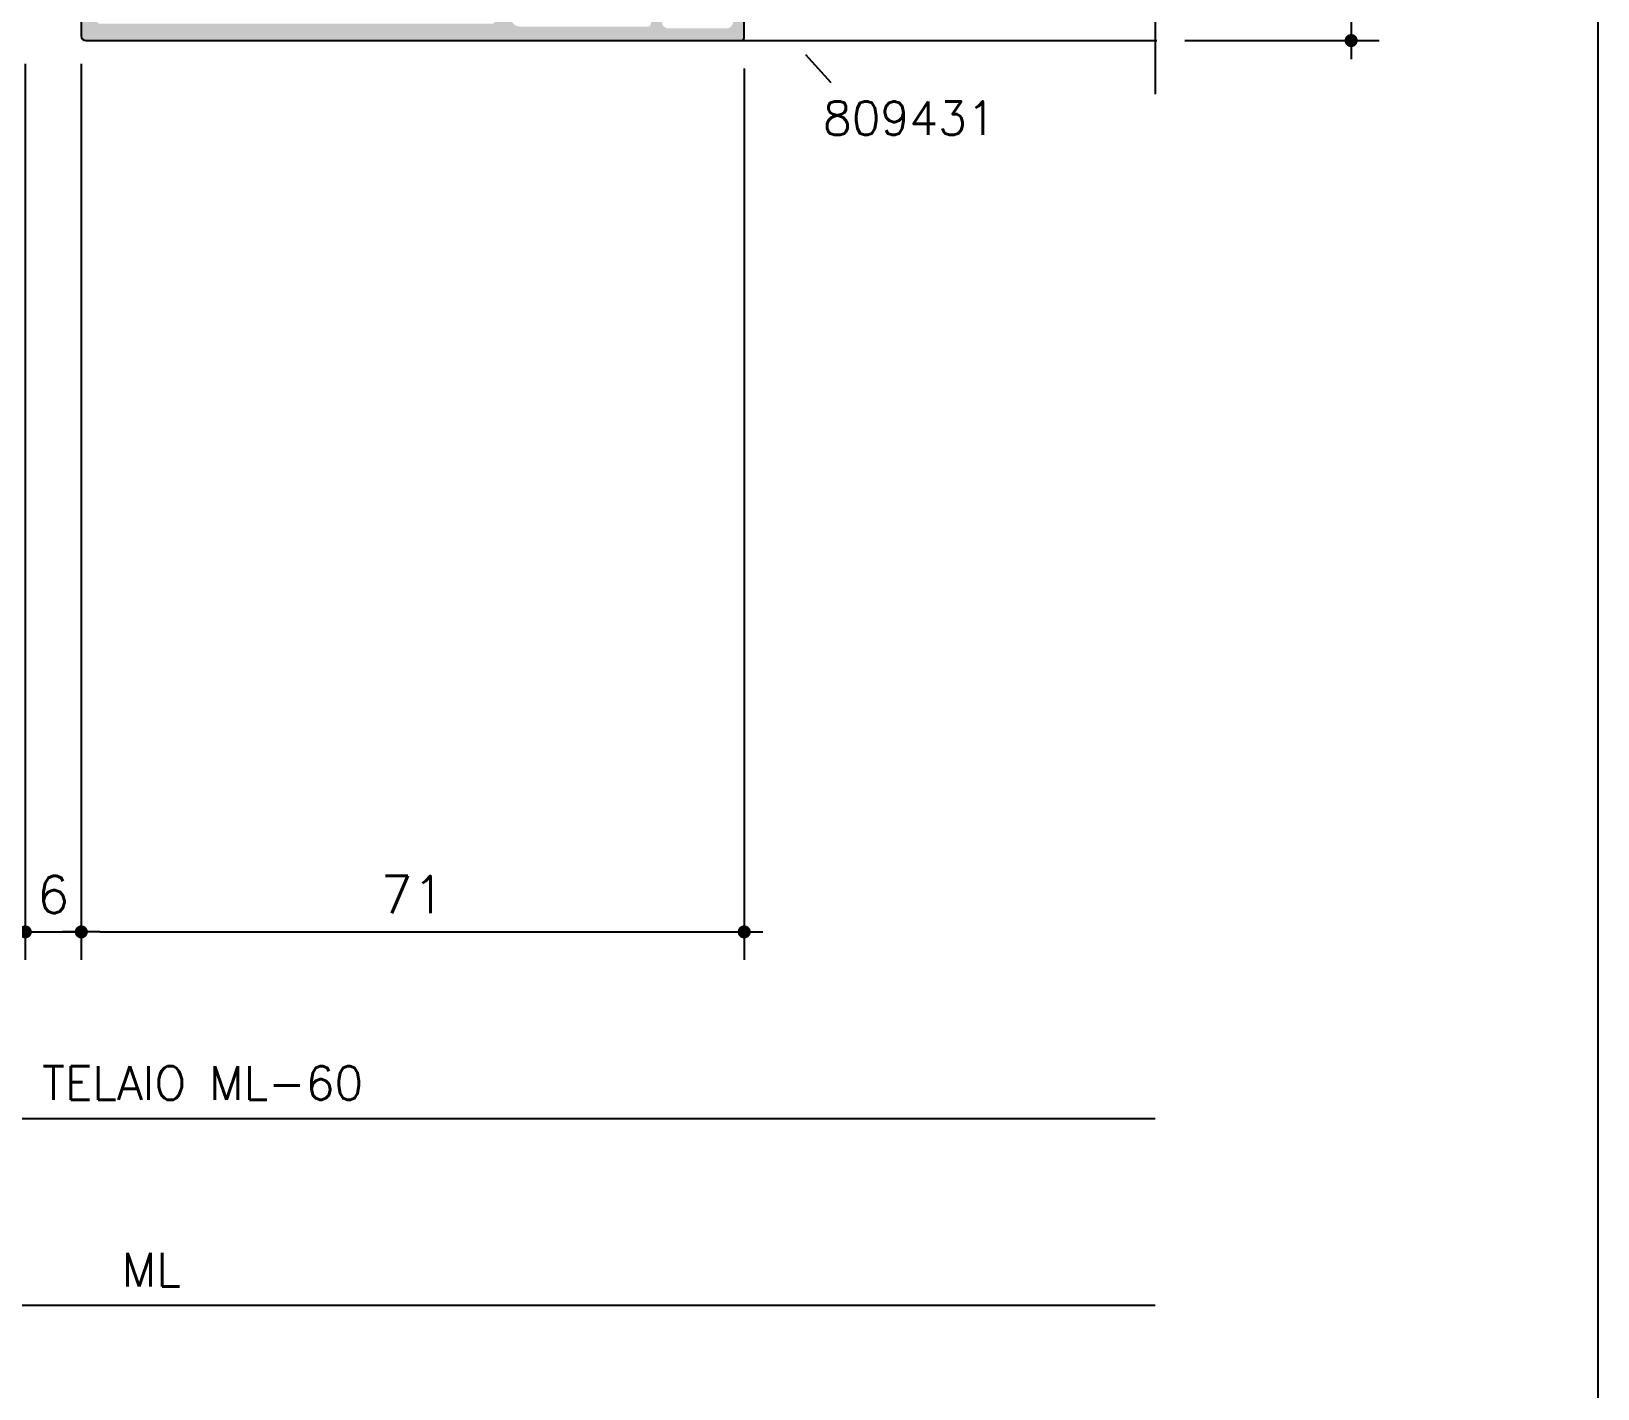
# Model space of a CAD drawing. Extents: x 0 to 1130, y -960 to 577.
# Drawn here: x 356.1 to 440, y -171.7 to -99 of the extents above; entities that cross this region are included whole.
import ezdxf

# ---------------------------------------------------------------- set-up
doc = ezdxf.new("R2010")
doc.units = 0
doc.header["$LTSCALE"] = 7.5
doc.header["$MEASUREMENT"] = 0
doc.linetypes.add('CENTER', pattern=[2, 1.25, -0.25, 0.25, -0.25])
doc.layers.get('0').update_dxf_attribs({"linetype": 'CONTINUOUS'})
doc.layers.get('DEFPOINTS').update_dxf_attribs({"linetype": 'CONTINUOUS'})
for name, color, linetype in [('ASSI', 1, 'CENTER'), ('FILL', 8, 'CONTINUOUS'), ('FINE', 7, 'CONTINUOUS'), ('GROSSA', 4, 'CONTINUOUS'), ('MARCHIO', 7, 'CONTINUOUS'), ('QUOTE', 254, 'CONTINUOUS'), ('TESTO', 2, 'CONTINUOUS')]:
    doc.layers.add(name, color=color, linetype=linetype)
doc.styles.get("Standard").update_dxf_attribs({"font": 'romans.shx'})
doc.dimstyles.new('SCALA_1-2$0', dxfattribs={"dimtxt": 2, "dimasz": 1, "dimexe": 1.5, "dimexo": 1.5, "dimgap": 1, "dimtad": 3, "dimlfac": 2, "dimdsep": 46, "dimtxsty": 'Standard', "dimblk1": 'PUNTO', "dimblk2": 'PUNTO', "dimsah": 1, "dimcen": 0, "dimclrt": 2, "dimaunit": 1, "dimadec": 0, "dimazin": 0, "dimtfac": 0.7, "dimtmove": 0, "dimatfit": 3, "dimldrblk": 'PUNTO', "dimfxl": 1, "dimtolj": 2, "dimarcsym": 0})

# ---------------------------------------------------------------- blocks, each defined once
blk = doc.blocks.new('PUNTO')
blk.add_line((-1, 0), (1, 0))
at = {"const_width": 0.35}
blk.add_lwpolyline([(-0.1750000000000114, 0, 1), (0.1750000000000114, 0, 1)], format="xyb", close=True, dxfattribs=at)
blk = doc.blocks.new('*D79')
at = {"layer": 'DEFPOINTS', "color": 0, "transparency": 16777216}
for p in [(416.2974432438364, -99.37500019412806), (313.2974432438364, -136.2500002707469), (416.2974432438364, -157.2500001941274)]:
    blk.add_point(p, dxfattribs=at)
at = {"layer": 'QUOTE', "color": 0, "lineweight": -2, "transparency": 16777216}
for p, q in [((313.2974432438364, -137.7500002707469), (313.2974432438364, -158.7500001941274)), ((314.2974432438364, -157.2500001941274), (416.2974432438364, -157.2500001941274))]:
    blk.add_line(p, q, dxfattribs=at)
at = {"layer": 'QUOTE', "color": 0, "lineweight": -2, "transparency": 16777216, "rotation": 180}
blk.add_blockref('PUNTO', (313.2974432438364, -157.2500001941274), dxfattribs=at)
at = {"layer": 'QUOTE', "color": 2, "transparency": 16777216, "insert": (365.2974432438364, -155.3500001941274), "char_height": 1.8, "attachment_point": 5}
blk.add_mtext('\\A2;TELAIO ML-60', dxfattribs=at)
blk = doc.blocks.new('_None')
blk = doc.blocks.new('*D80')
at = {"layer": 'DEFPOINTS', "color": 0, "transparency": 16777216}
for p in [(416.2974432438364, -102.3750001941281), (307.7974379462571, -166.2542606269962), (416.2974432438364, -167.2500001941274)]:
    blk.add_point(p, dxfattribs=at)
at = {"layer": 'QUOTE', "color": 0, "lineweight": -2, "transparency": 16777216}
for p, q in [((308.7974379462571, -167.2500001941274), (416.2974432438364, -167.2500001941274)), ((307.7974379462571, -167.7542606269962), (307.7974379462571, -168.7500001941274))]:
    blk.add_line(p, q, dxfattribs=at)
at = {"layer": 'QUOTE', "color": 0, "lineweight": -2, "transparency": 16777216, "rotation": 180}
blk.add_blockref('PUNTO', (307.7974379462571, -167.2500001941274), dxfattribs=at)
at = {"layer": 'QUOTE', "color": 2, "transparency": 16777216, "insert": (362.5474405950467, -165.3500001941274), "char_height": 1.8, "attachment_point": 5}
blk.add_mtext('\\A2;ML', dxfattribs=at)
blk = doc.blocks.new('*D81')
at = {"layer": 'DEFPOINTS', "color": 0, "transparency": 16777216}
for p in [(416.2974432438366, -66.25341374006891), (416.3996005313616, -99.50000027074714), (426.7995912078717, -99.50000027074714)]:
    blk.add_point(p, dxfattribs=at)
at = {"layer": 'QUOTE', "color": 0, "lineweight": -2, "transparency": 16777216}
for p, q in [((417.7974432438366, -66.25341374006891), (428.2995912078717, -66.25341374006891)), ((426.7995912078717, -67.25341374006891), (426.7995912078717, -98.50000027074714)), ((417.8996005313616, -99.50000027074714), (428.2995912078717, -99.50000027074714))]:
    blk.add_line(p, q, dxfattribs=at)
for p, rotation in [((426.7995912078717, -66.25341374006891), 90), ((426.7995912078717, -99.50000027074714), 270)]:
    blk.add_blockref('PUNTO', p, dxfattribs=dict(at, rotation=rotation))
at = {"layer": 'QUOTE', "color": 2, "transparency": 16777216, "insert": (424.7995912078716, -82.87670700540812), "char_height": 2, "attachment_point": 5, "rotation": 90}
blk.add_mtext('\\A2;66.5', dxfattribs=at)
blk = doc.blocks.new('*D87')
at = {"layer": 'DEFPOINTS', "color": 0, "transparency": 16777216}
for p in [(355.798307553184, -99.25012914015034), (313.2974432438364, -136.2500002707469), (355.798307553184, -147.2499999739426)]:
    blk.add_point(p, dxfattribs=at)
at = {"layer": 'QUOTE', "color": 0, "lineweight": -2, "transparency": 16777216}
for p, q in [((355.798307553184, -100.7501291401503), (355.798307553184, -148.7499999739426)), ((313.2974432438364, -137.7500002707469), (313.2974432438364, -148.7499999739426)), ((314.2974432438364, -147.2499999739426), (354.798307553184, -147.2499999739426))]:
    blk.add_line(p, q, dxfattribs=at)
at = {"layer": 'QUOTE', "color": 0, "lineweight": -2, "transparency": 16777216, "rotation": 180}
blk.add_blockref('PUNTO', (313.2974432438364, -147.2499999739426), dxfattribs=at)
at = {"layer": 'QUOTE', "color": 0, "lineweight": -2, "transparency": 16777216}
blk.add_blockref('PUNTO', (355.798307553184, -147.2499999739426), dxfattribs=at)
at = {"layer": 'QUOTE', "color": 2, "transparency": 16777216, "insert": (334.5478753985102, -145.2499999739426), "char_height": 2, "attachment_point": 5}
blk.add_mtext('\\A2;85', dxfattribs=at)
blk = doc.blocks.new('*D88')
at = {"layer": 'DEFPOINTS', "color": 0, "transparency": 16777216}
for p in [(355.798307553184, -99.25012914015034), (358.7974432438361, -99.25000027074708), (358.7974432438361, -147.2499999739426)]:
    blk.add_point(p, dxfattribs=at)
at = {"layer": 'QUOTE', "color": 0, "lineweight": -2, "transparency": 16777216}
for p, q in [((355.798307553184, -100.7501291401503), (355.798307553184, -148.7499999739426)), ((358.7974432438361, -100.7500002707471), (358.7974432438361, -148.7499999739426)), ((354.798307553184, -147.2499999739426), (353.798307553184, -147.2499999739426)), ((355.798307553184, -147.2499999739426), (358.7974432438361, -147.2499999739426)), ((359.7974432438361, -147.2499999739426), (360.7974432438361, -147.2499999739426))]:
    blk.add_line(p, q, dxfattribs=at)
blk.add_blockref('PUNTO', (355.798307553184, -147.2499999739426), dxfattribs=at)
at = {"layer": 'QUOTE', "color": 0, "lineweight": -2, "transparency": 16777216, "rotation": 180}
blk.add_blockref('PUNTO', (358.7974432438361, -147.2499999739426), dxfattribs=at)
at = {"layer": 'QUOTE', "color": 2, "transparency": 16777216, "insert": (357.2978753985101, -145.2499999739426), "char_height": 2, "attachment_point": 5}
blk.add_mtext('\\A2;6', dxfattribs=at)
blk = doc.blocks.new('*D89')
at = {"layer": 'DEFPOINTS', "color": 0, "transparency": 16777216}
for p in [(358.7974432438361, -99.25000027074708), (394.2974432438359, -99.50000027074708), (394.2974432438359, -147.2499999739426)]:
    blk.add_point(p, dxfattribs=at)
at = {"layer": 'QUOTE', "color": 0, "lineweight": -2, "transparency": 16777216}
for p, q in [((358.7974432438361, -100.7500002707471), (358.7974432438361, -148.7499999739426)), ((394.2974432438359, -101.0000002707471), (394.2974432438359, -148.7499999739426)), ((359.7974432438361, -147.2499999739426), (393.2974432438359, -147.2499999739426))]:
    blk.add_line(p, q, dxfattribs=at)
at = {"layer": 'QUOTE', "color": 0, "lineweight": -2, "transparency": 16777216, "rotation": 180}
blk.add_blockref('PUNTO', (358.7974432438361, -147.2499999739426), dxfattribs=at)
at = {"layer": 'QUOTE', "color": 0, "lineweight": -2, "transparency": 16777216}
blk.add_blockref('PUNTO', (394.2974432438359, -147.2499999739426), dxfattribs=at)
at = {"layer": 'QUOTE', "color": 2, "transparency": 16777216, "insert": (376.547443243836, -145.2499999739426), "char_height": 2, "attachment_point": 5}
blk.add_mtext('\\A2;71', dxfattribs=at)

msp = doc.modelspace()

# ---------------------------------------------------------------- hatches: boundary and pattern name
at = {"layer": 'FILL'}
h = msp.add_hatch(color=256, dxfattribs=at)
edge = h.paths.add_edge_path(flags=16)
edge.add_arc((363.2119869420862, -68.25000027074663), 0.15, 194.9999999999607, 269.9999999999566)
edge.add_line((363.211986942086, -68.40000027074672), (363.5468878938896, -68.40000027074672))
edge.add_arc((363.5468878938891, -68.25000027074685), 0.1499999999998636, 270.0000000000868, 360.0000000000869)
edge.add_line((363.6968878938892, -68.25000027074663), (363.6968878938892, -67.30000027074658))
edge.add_arc((363.8468878938888, -67.3000002707467), 0.1499999999999631, 89.99999999995123, 179.9999999999566, ccw=False)
edge.add_line((363.8468878938893, -67.15000027074672), (378.9468878938892, -67.15000027074672))
edge.add_arc((378.9468878938892, -67.3000002707467), 0.1500000000000057, 0, 90, ccw=False)
edge.add_line((379.0968878938893, -67.3000002707467), (379.0968878938893, -77.39938679848791))
edge.add_line((379.0968878938893, -77.39938679848791), (379.8974432438361, -77.6138949580025))
edge.add_line((379.8974432438358, -77.6138949580025), (379.8974432438358, -79.00000027074674))
edge.add_arc((380.1474432438358, -79.00000027074663), 0.2500000000000853, 180.0000000000196, 270.0000000000326)
edge.add_line((380.1474432438363, -79.25000027074674), (381.2974432438361, -79.25000027074663))
edge.add_arc((381.2974432438359, -79.4000002707466), 0.1500000000000057, -3.26281224261038e-11, 89.99999999994583, ccw=False)
edge.add_line((381.447443243836, -79.40000027074672), (381.447443243836, -80.4476704113685))
edge.add_arc((381.2974432438359, -80.44767041136862), 0.1500000000000057, -89.99999999994583, 3.26281224261038e-11, ccw=False)
edge.add_line((381.2974432438359, -80.5976704113686), (379.4468878938892, -80.5976704113686))
edge.add_arc((379.4468878938892, -80.94767041136862), 0.3499999999999943, 90.00000000000463, 180.0000000000047)
edge.add_line((379.0968878938893, -80.94767041136862), (379.0968878938893, -82.70000027074678))
edge.add_arc((378.9468878938892, -82.70000027074678), 0.1499999999999773, -90, 0, ccw=False)
edge.add_line((378.9468878938892, -82.85000027074676), (363.8468878938893, -82.85000027074699))
edge.add_arc((363.8468878938891, -82.7000002707469), 0.1500000000000625, 179.9999999999891, 270.0000000000054, ccw=False)
edge.add_line((363.6968878938892, -82.7000002707469), (363.6968878938892, -81.75000027074685))
edge.add_arc((363.5468878938891, -81.75000027074663), 0.1499999999998636, 359.9999999999131, 449.9999999999132)
edge.add_line((363.5468878938896, -81.60000027074676), (363.2119869420862, -81.60000027074676))
edge.add_arc((363.2119869420862, -81.75000027074674), 0.1500000000000057, 90.00000000004343, 165.0000000000393)
edge.add_line((363.0670980681427, -81.71117741398149), (362.7917412290969, -82.73882312751226))
edge.add_arc((362.6468523551537, -82.7000002707469), 0.1499999999998922, 269.99999999998914, 344.9999999999833, ccw=False)
edge.add_line((362.6468523551537, -82.85000027074676), (359.8979985937824, -82.85000027074699))
edge.add_arc((359.8979985937824, -82.7000002707469), 0.1500000000000057, 180.0000000000109, 270.0000000000054, ccw=False)
edge.add_line((359.7479985937825, -82.7000002707469), (359.7479985937823, -80.9476704113685))
edge.add_arc((359.3979985937822, -80.94767041136862), 0.3499999999999943, 4.652697134026705e-12, 90)
edge.add_line((359.3979985937822, -80.5976704113686), (356.5974432438356, -80.5976704113686))
edge.add_arc((356.5974432438356, -80.44767041136862), 0.1500000000000057, 180.0000000000109, 270.0000000000054, ccw=False)
edge.add_line((356.4474432438356, -80.44767041136862), (356.4474432438356, -67.30000027074658))
edge.add_arc((356.5974432438356, -67.30000027074658), 0.1500000000000199, 90.0000000000054, 180.0000000000109, ccw=False)
edge.add_line((356.5974432438356, -67.1500002707466), (362.6468523551539, -67.15000027074672))
edge.add_arc((362.6468523551537, -67.30000027074658), 0.1499999999998636, 15.000000000008981, 90.00000000002171, ccw=False)
edge.add_line((362.7917412290969, -67.26117741398122), (363.0670980681427, -68.28882312751199))
edge = h.paths.add_edge_path()
edge.add_line((380.197443243836, -81.80000027074749), (380.197443243836, -81.6500002707474))
edge.add_arc((380.3474432438356, -81.6500002707474), 0.1499999999998636, 90, 180, ccw=False)
edge.add_line((380.3474432438356, -81.50000027074753), (382.3646005313612, -81.50000027074753))
edge.add_arc((382.5060218875988, -81.55000027074749), 0.1499999999999834, 19.471220634497627, 160.5287793655025, ccw=False)
edge.add_line((382.6474432438358, -81.50000027074753), (382.6474432438358, -81.51914116130416))
edge.add_arc((382.3474432438359, -81.51914116130439), 0.3000000000000682, -32.40172067704111, 5.4285465012071654e-11, ccw=False)
edge.add_line((382.600736793871, -81.67989680665079), (382.0587051889302, -82.53394525484367))
edge.add_line((382.0587051889302, -82.53394525484356), (381.9144944117847, -82.52789669398936))
edge.add_arc((381.9103038458998, -82.62780885119554), 0.1000000000000201, 87.59827932291405, 207.5982793229115)
edge.add_line((381.82168209667, -82.6741357932861), (381.8951467331337, -82.81467096129342))
edge.add_arc((382.2496337300527, -82.62936319293141), 0.399999999999929, 207.5982793228842, 252.5982793228868)
edge.add_line((382.1300059503042, -83.01105573191063), (383.0903403302191, -83.31203795700873))
edge.add_arc((383.1352007476248, -83.16890325489152), 0.1499999999999461, 252.598279322908, 360.0000000000109)
edge.add_line((383.2852007476249, -83.1689032548914), (383.2852007476249, -82.39335616811417))
edge.add_arc((383.1852032055651, -82.39265503900987), 0.0999999999999522, 359.5982793229086, 420.3673421366811)
edge.add_arc((383.3088125523993, -82.17535172708114), 0.1500000000000135, 162.5982793228698, 240.3673421366588, ccw=False)
edge.add_line((383.165677850282, -82.13049130967539), (383.2974432438359, -81.63059469637454))
edge.add_line((383.2974432438359, -81.63059469637443), (383.2974432438359, -80.74767041136869))
edge.add_arc((383.1474432438358, -80.74767041136869), 0.1500000000001194, 1.085629331272016e-11, 89.99999999998914)
edge.add_line((383.1474432438358, -80.5976704113686), (382.6974432438358, -80.5976704113686))
edge.add_arc((382.6974432438358, -80.44767041136862), 0.1500000000000341, 180.0000000000217, 270.00000000002166, ccw=False)
edge.add_line((382.5474432438359, -80.44767041136862), (382.5474432438359, -79.40000027074672))
edge.add_arc((382.697443243836, -79.40000027074672), 0.1500000000000909, 90, 180, ccw=False)
edge.add_line((382.697443243836, -79.25000027074663), (383.1474432438361, -79.25000027074663))
edge.add_arc((383.1474432438361, -79.10000027074665), 0.1499999999999773, 269.9999999999566, 359.9999999999566)
edge.add_line((383.2974432438359, -79.10000027074676), (383.2974432438359, -76.90000027074672))
edge.add_arc((382.8974432438361, -76.90000027074683), 0.3999999999999773, 1.628443996909413e-11, 90.00000000001629)
edge.add_line((382.8974432438358, -76.50000027074685), (382.6974432438358, -76.50000027074685))
edge.add_arc((382.6974432438358, -76.65000027074683), 0.1499999999999773, 89.99999999995657, 179.9999999999566)
edge.add_line((382.5474432438359, -76.65000027074672), (382.5474432438359, -78.20000027074667))
edge.add_arc((382.3974432438358, -78.20000027074678), 0.1499999999999773, -89.99999999995657, 4.3428372009657323e-11, ccw=False)
edge.add_line((382.3974432438358, -78.35000027074676), (380.9474432438358, -78.35000027074676))
edge.add_arc((380.947443243836, -78.20000027074667), 0.1500000000000909, 180, 270, ccw=False)
edge.add_line((380.7974432438359, -78.20000027074667), (380.7974432438359, -76.65000027074683))
edge.add_arc((380.6474432438358, -76.65000027074683), 0.1500000000000341, 2.171258662545267e-11, 90.0000000000217)
edge.add_line((380.6474432438358, -76.50000027074685), (380.1468878938895, -76.50000027074685))
edge.add_arc((380.1468878938892, -76.35000027074676), 0.1500000000000341, 180.0000000000217, 270.00000000002166, ccw=False)
edge.add_line((379.9968878938894, -76.35000027074688), (379.9968878938894, -67.40000027074672))
edge.add_arc((380.2468878938894, -67.40000027074672), 0.25, 90, 180, ccw=False)
edge.add_line((380.2468878938894, -67.15000027074672), (382.3974432438361, -67.15000027074672))
edge.add_arc((382.3974432438358, -67.30000027074658), 0.1499999999998636, 0, 90, ccw=False)
edge.add_line((382.5474432438359, -67.30000027074658), (382.5474432438359, -68.10000027074676))
edge.add_arc((382.6974432438358, -68.10000027074665), 0.1499999999999773, 180.0000000000434, 270.0000000000434)
edge.add_line((382.697443243836, -68.25000027074663), (382.8974432438361, -68.25000027074663))
edge.add_arc((382.8974432438361, -67.85000027074665), 0.3999999999999773, 269.9999999999837, 359.9999999999837)
edge.add_line((383.2974432438359, -67.85000027074676), (383.2974432438359, -66.40000027074683))
edge.add_arc((383.1474432438358, -66.40000027074683), 0.1500000000000057, 1.085629331272839e-11, 90.00000000001086)
edge.add_line((383.1474432438358, -66.25000027074685), (346.5474432438359, -66.25000027074663))
edge.add_arc((346.5474432438359, -66.50000027074663), 0.25, 90, 180)
edge.add_line((346.2974432438359, -66.50000027074663), (346.2974432438359, -68.35000027074653))
edge.add_arc((346.447443243836, -68.35000027074653), 0.1500000000000341, 180, 270)
edge.add_line((346.447443243836, -68.50000027074663), (347.197443243836, -68.50000027074663))
edge.add_arc((347.197443243836, -68.1500002707466), 0.3500000000000227, 269.9999999999791, 359.9999999999814)
edge.add_arc((347.3974432438358, -68.15000027074672), 0.1500000000000909, 0, 90)
edge.add_line((347.3974432438358, -68.00000027074663), (347.0474432438359, -68.00000027074663))
edge.add_arc((347.0474432438359, -67.85000027074653), 0.1500000000000909, 180, 270, ccw=False)
edge.add_line((346.8974432438358, -67.85000027074653), (346.8974432438358, -67.2500002707464))
edge.add_arc((347.2474432438357, -67.2500002707464), 0.3499999999999091, 90, 180, ccw=False)
edge.add_line((347.2474432438357, -66.90000027074649), (350.3474432438356, -66.90000027074649))
edge.add_arc((350.3474432438356, -67.25000027074663), 0.3500000000001364, 0, 90, ccw=False)
edge.add_line((350.697443243836, -67.25000027074663), (350.697443243836, -67.85000027074676))
edge.add_arc((350.5474432438359, -67.85000027074676), 0.1499999999998636, -90, 0, ccw=False)
edge.add_line((350.5474432438359, -68.00000027074663), (350.1974432438358, -68.00000027074663))
edge.add_arc((350.197443243836, -68.15000027074649), 0.149999999999892, 90.00000000001086, 179.9999999999891)
edge.add_arc((350.3974432438358, -68.1500002707466), 0.3499999999999801, 179.9999999999721, 269.9999999999884)
edge.add_line((350.3974432438358, -68.50000027074663), (351.1474432438358, -68.50000027074663))
edge.add_arc((351.1474432438358, -68.35000027074653), 0.1500000000000909, 270, 360)
edge.add_line((351.2974432438359, -68.35000027074653), (351.2974432438359, -67.30000027074658))
edge.add_arc((351.447443243836, -67.30000027074658), 0.1499999999998636, 90, 180, ccw=False)
edge.add_line((351.447443243836, -67.15000027074672), (355.0474432438364, -67.15000027074672))
edge.add_arc((355.0474432438361, -67.65000027074672), 0.5, 0, 90.00000000000159, ccw=False)
edge.add_line((355.5474432438361, -67.65000027074672), (355.5474432438355, -81.63059469637398))
edge.add_line((355.5474432438355, -81.63059469637398), (355.6792086373894, -82.13049130967539))
edge.add_arc((355.5360739352723, -82.17535172708114), 0.1500000000000208, -60.36734213665409, 17.401720677128594, ccw=False)
edge.add_arc((355.6596832821065, -82.39265503900987), 0.09999999999994329, 119.6326578633189, 180.4017206770914)
edge.add_line((355.5596857400469, -82.39335616811428), (355.5596857400469, -83.16890325489152))
edge.add_arc((355.7096857400466, -83.16890325489152), 0.1499999999999488, 179.9999999999891, 287.401720677092)
edge.add_line((355.7545461574523, -83.31203795700873), (356.7148805373672, -83.01105573191063))
edge.add_arc((356.5952527576187, -82.62936319293141), 0.3999999999999496, 287.401720677112, 332.4017206771132)
edge.add_line((356.9497397545379, -82.81467096129342), (357.0232043910019, -82.6741357932861))
edge.add_arc((356.9345826417721, -82.62780885119554), 0.1000000000000089, 332.4017206770778, 452.4017206770779)
edge.add_line((356.9303920758871, -82.52789669398948), (356.7861812987414, -82.53394525484367))
edge.add_line((356.7861812987417, -82.53394525484367), (356.2441496938011, -81.67989680665079))
edge.add_arc((356.4974432438357, -81.51914116130405), 0.3000000000001614, 180.0000000000163, 212.4017206771137, ccw=False)
edge.add_line((356.1974432438356, -81.51914116130416), (356.1974432438356, -81.50000027074753))
edge.add_arc((356.3388646000731, -81.55000027074749), 0.1499999999999834, 19.471220634497627, 160.5287793655025, ccw=False)
edge.add_line((356.4802859563101, -81.50000027074753), (358.4474432438358, -81.50000027074753))
edge.add_line((358.447443243836, -81.50000027074753), (358.497443243836, -81.50000027074753))
edge.add_arc((358.4974432438357, -81.6500002707474), 0.1499999999998636, 0, 90, ccw=False)
edge.add_line((358.6474432438358, -81.6500002707474), (358.6474432438361, -81.80000027074749))
edge.add_line((358.6474432438358, -81.80000027074749), (358.185563028484, -82.60000027074744))
edge.add_arc((358.2721655688624, -82.65000027074751), 0.100000000000091, 149.9999999999661, 229.9999999999754)
edge.add_line((358.2078868078938, -82.72660471505941), (359.3856995317165, -83.71490693721472))
edge.add_arc((359.4821176731696, -83.60000027074676), 0.1500000000000061, 230.0000000000135, 270.0000000000054)
edge.add_line((359.4821176731696, -83.75000027074685), (379.3627688145023, -83.75000027074685))
edge.add_arc((379.3627688145023, -83.60000027074688), 0.1500000000000057, 269.9999999999891, 309.9999999999823)
edge.add_line((379.4591869559554, -83.71490693721472), (380.636999679778, -82.72660471505941))
edge.add_arc((380.5727209188092, -82.65000027074763), 0.09999999999994862, 310.0000000000415, 390.0000000001554)
edge.add_line((380.6593234591874, -82.60000027074744), (380.1974432438358, -81.80000027074749))
edge = h.paths.add_edge_path(flags=16)
edge.add_line((380.9474432438358, -94.45000027074747), (380.9474432438362, -98.45000027074667))
edge.add_arc((380.7974432438359, -98.45000027074667), 0.1500000000000625, 269.99999999998914, 359.99999999998914, ccw=False)
edge.add_line((380.7974432438359, -98.60000027074676), (359.7974432438359, -98.60000027074676))
edge.add_arc((359.7974432438359, -98.45000027074667), 0.1500000000000625, 180.0000000000109, 270.00000000001086, ccw=False)
edge.add_line((359.6474432438358, -98.45000027074678), (359.6474432438356, -94.45000027074747))
edge.add_arc((359.7974432438359, -94.45000027074747), 0.1500000000000057, 90, 180.0000000000109, ccw=False)
edge.add_line((359.7974432438359, -94.30000027074749), (380.7974432438359, -94.30000027074749))
edge.add_arc((380.7974432438357, -94.45000027074747), 0.1500000000000057, 0, 90, ccw=False)
edge = h.paths.add_edge_path()
edge.add_line((353.4474432438353, -95.12500027074731), (358.6474432438358, -95.12500027074731))
edge.add_arc((358.6474432438358, -95.27500027074717), 0.1499999999999204, -2.1714186004828662e-11, 89.99999999997829, ccw=False)
edge.add_line((358.7974432438355, -95.27500027074717), (358.7974432438359, -99.25000027074708))
edge.add_arc((359.0474432438361, -99.25000027074708), 0.25, 180.0000000000065, 270)
edge.add_line((359.0474432438361, -99.50000027074708), (394.1474432438361, -99.50000027074708))
edge.add_arc((394.1474432438361, -99.35000027074699), 0.1500000000000341, 269.9999999999783, 359.9999999999783)
edge.add_line((394.2974432438359, -99.3500002707471), (394.2974432438359, -97.40000027074706))
edge.add_arc((394.1474432438361, -97.40000027074706), 0.1500000000000341, 2.171258662545267e-11, 90.0000000000217)
edge.add_line((394.1474432438358, -97.25000027074708), (393.3974432438358, -97.25000027074708))
edge.add_arc((393.3974432438361, -97.60000027074699), 0.3499999999999375, 90.00000000000463, 180.0000000000047)
edge.add_arc((393.197443243836, -97.60000027074699), 0.1500000000000341, 180.0000000000217, 270.0000000000217)
edge.add_line((393.197443243836, -97.75000027074708), (393.5474432438359, -97.75000027074708))
edge.add_arc((393.5474432438361, -97.90000027074706), 0.1500000000000341, 1.0913936421275139e-11, 90.00000000002171, ccw=False)
edge.add_line((393.697443243836, -97.90000027074706), (393.697443243836, -98.50000027074708))
edge.add_arc((393.3474432438361, -98.50000027074708), 0.3499999999999375, -89.99999999999528, 1.3983481039758772e-11, ccw=False)
edge.add_line((393.3474432438361, -98.8500002707471), (390.2474432438362, -98.8500002707471))
edge.add_arc((390.2474432438362, -98.50000027074697), 0.3500000000000796, 180.0000000000093, 270.0000000000093, ccw=False)
edge.add_line((389.8974432438363, -98.50000027074708), (389.8974432438363, -97.90000027074706))
edge.add_arc((390.0474432438361, -97.90000027074694), 0.1499999999999204, 90.00000000002171, 180.0000000000217, ccw=False)
edge.add_line((390.0474432438359, -97.75000027074708), (390.3974432438381, -97.75000027074708))
edge.add_arc((390.3974432438381, -97.60000027074699), 0.1500000000000625, 269.9999999999891, 360.0000000000109)
edge.add_arc((390.1974432438374, -97.60000027074813), 0.3500000000010743, 2.00065976762531e-10, 90.00000000018146)
edge.add_line((390.197443243836, -97.25000027074708), (388.697443243836, -97.25000027074708))
edge.add_arc((388.697443243836, -97.40000027074706), 0.1500000000000341, 89.99999999997829, 179.9999999999783)
edge.add_line((388.5474432438359, -97.40000027074706), (388.5474432438359, -97.6000002707471))
edge.add_arc((388.697443243836, -97.60000027074699), 0.1500000000000625, 180.0000000000109, 270.0000000000109)
edge.add_line((388.697443243836, -97.75000027074708), (389.1474432438358, -97.75000027074708))
edge.add_arc((389.1474432438358, -97.90000027074717), 0.1500000000000625, 1.0913936421275139e-11, 90.00000000001091, ccw=False)
edge.add_line((389.2974432438359, -97.90000027074706), (389.2974432438359, -98.60000027074688))
edge.add_arc((389.1474432438358, -98.60000027074688), 0.1500000000000625, 269.99999999998914, 359.99999999998914, ccw=False)
edge.add_line((389.1474432438358, -98.75000027074697), (382.2974432438359, -98.75000027074685))
edge.add_arc((382.2974432438361, -98.25000027074674), 0.5000000000000568, 180.0000000000065, 269.99999999999346, ccw=False)
edge.add_line((381.7974432438359, -98.25000027074685), (381.7974432438355, -94.65000027074751))
edge.add_arc((381.9474432438356, -94.65000027074751), 0.1500000000000341, 89.99999999997829, 179.9999999999783, ccw=False)
edge.add_line((381.9474432438356, -94.50000027074753), (383.1474432438358, -94.50000027074753))
edge.add_arc((383.1474432438358, -94.35000027074744), 0.1500000000000057, 270, 360)
edge.add_line((383.2974432438359, -94.35000027074744), (383.2974432438359, -93.36940584512053))
edge.add_line((383.2974432438359, -93.36940584512053), (383.165677850282, -92.86950923181968))
edge.add_arc((383.3088125523991, -92.82464881441393), 0.1500000000000072, 119.6326578633412, 197.4017206771302, ccw=False)
edge.add_arc((383.1852032055649, -92.60734550248509), 0.09999999999994329, 299.6326578633189, 360.4017206770914)
edge.add_line((383.2852007476245, -92.60664437338079), (383.2852007476245, -91.83109728660355))
edge.add_arc((383.1352007476246, -91.83109728660344), 0.1499999999999488, 359.9999999999891, 467.401720677092)
edge.add_line((383.0903403302191, -91.68796258448634), (382.1300059503042, -91.98894480958444))
edge.add_arc((382.2496337300527, -92.37063734856355), 0.3999999999999225, 107.4017206771132, 152.4017206771158)
edge.add_line((381.8951467331335, -92.18532958020165), (381.8216820966697, -92.32586474820897))
edge.add_arc((381.9103038458998, -92.37219169029953), 0.09999999999999626, 152.4017206770741, 272.401720677086)
edge.add_line((381.9144944117843, -92.4721038475056), (382.0587051889297, -92.4660552866514))
edge.add_line((382.0587051889297, -92.4660552866514), (382.6007367938705, -93.32010373484428))
edge.add_arc((382.3474432438356, -93.48085938019057), 0.3000000000000714, -5.4285465012071654e-11, 32.40172067704111, ccw=False)
edge.add_line((382.6474432438358, -93.4808593801909), (382.6474432438358, -93.50000027074753))
edge.add_arc((382.5060218875983, -93.45000027074747), 0.1499999999999834, 199.4712206344975, 340.52877936550243, ccw=False)
edge.add_line((382.3646005313612, -93.50000027074753), (380.3474432438359, -93.50000027074753))
edge.add_arc((380.3474432438356, -93.35000027074744), 0.1500000000000341, 180.0000000000217, 270.00000000002166, ccw=False)
edge.add_line((380.1974432438356, -93.35000027074756), (380.1974432438356, -93.2401926496122))
edge.add_arc((380.3474432438356, -93.24019264961254), 0.1500000000001194, 149.9999999998954, 179.9999999998914, ccw=False)
edge.add_line((380.217539433268, -93.16519264961215), (380.6593234591874, -92.4000002707474))
edge.add_arc((380.572720918809, -92.35000027074744), 0.0999999999999707, 330.0000000000203, 449.9999999999837)
edge.add_line((380.572720918809, -92.25000027074753), (379.9953706496194, -92.25000027074753))
edge.add_arc((379.9953706496194, -92.75000027074753), 0.5, 89.99999999999675, 150.0000000000011)
edge.add_line((379.5623579477274, -92.50000027074753), (379.1293452458353, -93.25000027074753))
edge.add_arc((378.6963325439428, -93.00000027074753), 0.499999999999988, 270, 330.00000000000676, ccw=False)
edge.add_line((378.6963325439428, -93.50000027074753), (360.148553943729, -93.50000027074753))
edge.add_arc((360.1485539437292, -93.00000027074753), 0.5, 210.0000000000078, 270, ccw=False)
edge.add_line((359.7155412418369, -93.25000027074753), (359.2825285399445, -92.50000027074742))
edge.add_arc((358.8495158380524, -92.75000027074776), 0.5000000000002712, 30.00000000002343, 90.00000000001629)
edge.add_line((358.849515838052, -92.25000027074753), (358.2721655688624, -92.25000027074753))
edge.add_arc((358.2721655688626, -92.35000027074744), 0.09999999999999432, 90.00000000003257, 209.9999999999856)
edge.add_line((358.185563028484, -92.40000027074751), (358.6273470544033, -93.16519264961215))
edge.add_arc((358.4974432438357, -93.24019264961254), 0.1500000000002165, 9.771383702172898e-11, 30.000000000097714, ccw=False)
edge.add_line((358.6474432438358, -93.2401926496122), (358.6474432438358, -93.35000027074744))
edge.add_arc((358.497443243836, -93.35000027074744), 0.1500000000000341, 269.9999999999783, 359.9999999999783, ccw=False)
edge.add_line((358.4974432438357, -93.50000027074753), (356.4802859563104, -93.50000027074753))
edge.add_arc((356.3388646000731, -93.45000027074747), 0.1499999999999834, 199.4712206344975, 340.52877936550243, ccw=False)
edge.add_line((356.197443243836, -93.50000027074753), (356.197443243836, -93.4808593801909))
edge.add_arc((356.4974432438362, -93.48085938019102), 0.3000000000001819, 147.5982793228831, 179.9999999999783, ccw=False)
edge.add_line((356.2441496938013, -93.32010373484428), (356.7861812987419, -92.4660552866514))
edge.add_line((356.7861812987417, -92.4660552866514), (356.9303920758873, -92.4721038475056))
edge.add_arc((356.9345826417723, -92.37219169029953), 0.1000000000000195, 267.5982793229222, 387.5982793229221)
edge.add_line((357.0232043910019, -92.32586474820897), (356.9497397545379, -92.18532958020165))
edge.add_arc((356.5952527576192, -92.37063734856355), 0.399999999999929, 27.59827932288415, 72.59827932288678)
edge.add_line((356.7148805373677, -91.98894480958444), (355.7545461574528, -91.68796258448634))
edge.add_arc((355.709685740047, -91.83109728660344), 0.1499999999999418, 72.59827932291317, 180.0000000000109)
edge.add_line((355.5596857400469, -91.83109728660355), (355.5596857400469, -92.60664437338079))
edge.add_arc((355.6596832821067, -92.60734550248509), 0.0999999999999522, 179.5982793229086, 240.3673421366811)
edge.add_arc((355.5360739352725, -92.82464881441393), 0.1500000000000206, -17.40172067712848, 60.36734213665409, ccw=False)
edge.add_line((355.6792086373898, -92.86950923181968), (355.5474432438359, -93.36940584512087))
edge.add_line((355.5474432438359, -93.36940584512087), (355.5474432438359, -94.17500027074726))
edge.add_arc((355.3974432438358, -94.17500027074726), 0.1500000000000057, 270, 359.99999999998914, ccw=False)
edge.add_line((355.3974432438358, -94.32500027074724), (353.4474432438351, -94.32500027074735))
edge.add_arc((353.4474432438353, -94.47500027074733), 0.1500000000000057, 90, 180)
edge.add_line((353.2974432438355, -94.47500027074733), (353.2974432438355, -94.97500027074733))
edge.add_arc((353.4474432438353, -94.97500027074722), 0.1500000000000057, 180.0000000000109, 269.9999999999946)

# ---------------------------------------------------------------- linework, layer by layer
at = {"layer": 'ASSI'}
msp.add_line((416.2974432438361, -64.12500019412772), (416.2974432438364, -102.3750001941281), dxfattribs=at)
at = {"layer": 'FINE'}
msp.add_line((394.1474432438358, -99.50000027074708), (416.3996005313613, -99.50000027074708), dxfattribs=at)
at = {"layer": 'GROSSA'}
msp.add_lwpolyline([(358.7974432438355, -95.27500027074717), (358.7974432438361, -99.25000027074708, 0.4142135623730534), (359.0474432438361, -99.50000027074708), (394.1474432438358, -99.50000027074708, 0.4142135623730396), (394.2974432438359, -99.3500002707471), (394.2974432438359, -97.40000027074706, 0.414213562373095)], format="xyb", dxfattribs=at)
at = {"layer": 'MARCHIO'}
msp.add_lwpolyline([(230, -320), (230, -23), (440, -23), (440, -320)], close=True, dxfattribs=at)
at = {"layer": 'QUOTE'}
msp.add_line((397.5881762468259, -100.2437679543978), (398.9339717394212, -101.7412275400297), dxfattribs=at)

# ---------------------------------------------------------------- texts
at = {"layer": 'TESTO'}
msp.add_text('809431', height=1.8, dxfattribs=at).set_placement((398.509541419704, -104.5553653587972))

# ---------------------------------------------------------------- dimensions: what is measured, and where the dimension line sits
at = {"layer": 'QUOTE'}
dim = msp.add_linear_dim(base=(426.7995912078717, -99.50000027074714), p1=(416.2974432438364, -66.25341374006888), p2=(416.3996005313613, -99.50000027074708), angle=90, dimstyle='SCALA_1-2$0', override={"dimdec": 1}, dxfattribs=at)
dim.commit()
dim.dimension.update_dxf_attribs({"geometry": '*D81', "text_midpoint": (424.7995912078716, -82.87670700540812)})
for base, p1, p2, picture, middle in [((355.798307553184, -147.2499999739426), (313.2974432438364, -136.2500002707469), (355.798307553184, -99.25012914015034), '*D87', (334.5478753985102, -145.2499999739426)), ((394.2974432438359, -147.2499999739426), (358.7974432438361, -99.25000027074708), (394.2974432438359, -99.50000027074708), '*D89', (376.547443243836, -145.2499999739426))]:
    dim = msp.add_linear_dim(base=base, p1=p1, p2=p2, dimstyle='SCALA_1-2$0', dxfattribs=at)
    dim.commit()
    dim.dimension.update_dxf_attribs({"geometry": picture, "text_midpoint": middle})
for base, p1, p2, text, picture, middle in [((416.2974432438364, -157.2500001941274), (313.2974432438364, -136.2500002707469), (416.2974432438364, -99.37500019412806), 'TELAIO ML-60', '*D79', (365.2974432438364, -155.3500001941274)), ((416.2974432438364, -167.2500001941274), (307.7974379462571, -166.2542606269962), (416.2974432438364, -102.3750001941281), 'ML', '*D80', (362.5474405950467, -165.3500001941274))]:
    dim = msp.add_linear_dim(base=base, p1=p1, p2=p2, text=text, dimstyle='SCALA_1-2$0', override={"dimtxt": 1.8, "dimblk2": 'None', "dimse2": 1}, dxfattribs=at)
    dim.commit()
    dim.dimension.update_dxf_attribs({"geometry": picture, "text_midpoint": middle})
dim = msp.add_linear_dim(base=(358.7974432438361, -147.2499999739426), p1=(355.798307553184, -99.25012914015034), p2=(358.7974432438361, -99.25000027074708), dimstyle='SCALA_1-2$0', dxfattribs=at)
dim.commit()
dim.dimension.update_dxf_attribs({"geometry": '*D88', "text_midpoint": (357.2978753985101, -147.2499999739426), "dimtype": 160})

doc.saveas('drawing.dxf')
